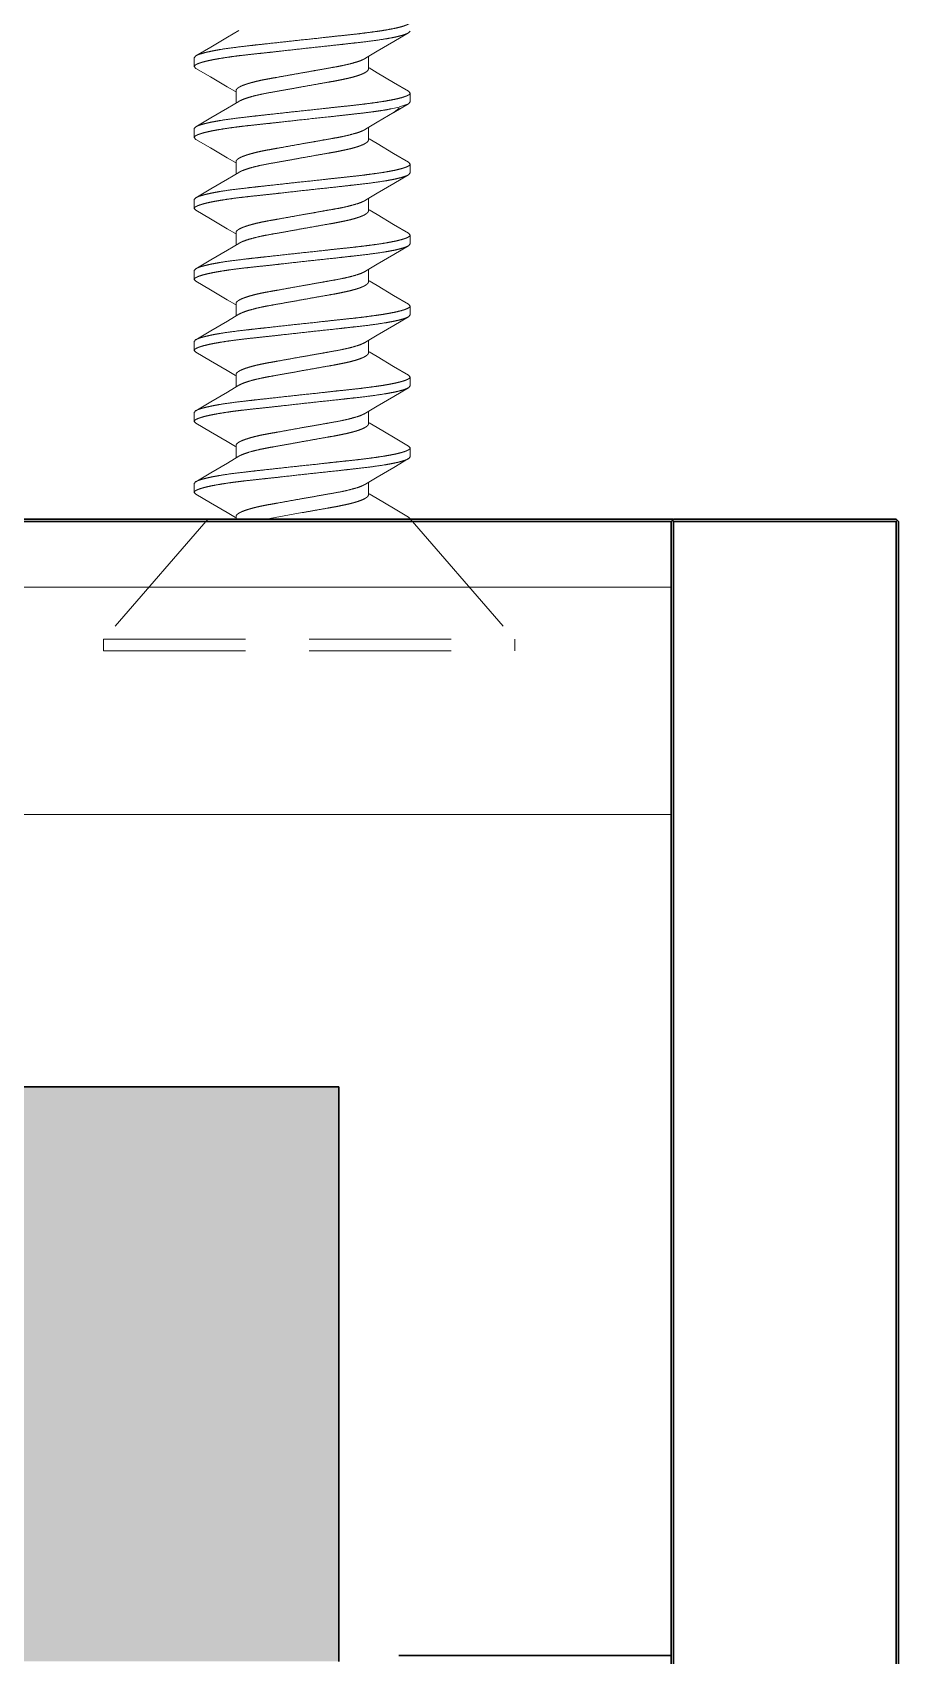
# Model space of a CAD drawing. Header units: inches. Extents: x 8 to 28, y 6.3 to 13.5.
# Drawn here: x 27.265 to 28.027, y 10.616 to 12.045 of the extents above; entities that cross this region are included whole.
import ezdxf

# ---------------------------------------------------------------- set-up
doc = ezdxf.new("R2010")
doc.units = ezdxf.units.IN
doc.header["$MEASUREMENT"] = 0
doc.linetypes.add('HIDDEN2', pattern=[0.1875, 0.125, -0.0625])
for name, color, linetype, lineweight in [('FABRIC-ROLL', 7, 'Continuous', 30), ('SHADE-BRACKET', 7, 'Continuous', 30), ('SUB-BRACKET', 7, 'Continuous', 18), ('SUB-BRACKET_HARDWARE', 7, 'HIDDEN2', 5)]:
    doc.layers.add(name, color=color, linetype=linetype, lineweight=lineweight)

# ---------------------------------------------------------------- blocks, each defined once
blk = doc.blocks.new('FABRIC-ROLL-085585')
at = {"layer": 'FABRIC-ROLL', "transparency": 33554559, "extrusion": (0, 0, -1)}
h = blk.add_hatch(color=254, dxfattribs=at)
h.paths.add_polyline_path([(-21.4996, -1.128), (-21.4996, -1.6339), (-2.4996, -1.6339), (-2.4996, -1.128)])
h.paths.add_polyline_path([(-21.4996, 1.3425), (-21.4996, 0.8366), (-2.4996, 0.8366), (-2.4996, 1.3425)])
at = {"layer": 'FABRIC-ROLL'}
for p, q in [((21.4996, 1.3425), (2.4996, 1.3425)), ((21.4996, 0.8366), (21.4996, 1.3425))]:
    blk.add_line(p, q, dxfattribs=at)
at = {"layer": 'FABRIC-ROLL', "extrusion": (0, 0, -1)}
for p, q in [((21.4996, 1.3425), (2.4996, 1.3425)), ((21.4996, 0.8366), (21.4996, 1.3425))]:
    blk.add_line(p, q, dxfattribs=at)
blk = doc.blocks.new('SHADE-BRACKET-085585')
at = {"layer": 'SHADE-BRACKET', "linetype": 'Continuous'}
for p, q in [((27.8268, 11.6142), (26.5774, 11.6142)), ((27.8287, 11.6162), (26.5794, 11.6162)), ((27.8274, 11.6142), (27.8294, 11.6162)), ((27.8274, 8.6162), (27.8274, 11.6142)), ((27.8294, 11.6142), (27.8284, 11.6152)), ((28.0254, 11.6162), (27.8294, 11.6162)), ((27.8294, 11.6142), (27.8294, 8.6162)), ((28.0254, 11.6142), (27.8294, 11.6142)), ((28.0274, 11.6142), (28.0254, 11.6162)), ((28.0264, 11.6152), (28.0254, 11.6142)), ((28.0254, 8.6162), (28.0254, 11.6142)), ((28.0274, 8.6182), (28.0274, 11.6142)), ((27.5874, 10.6155), (27.8274, 10.6155))]:
    blk.add_line(p, q, dxfattribs=at)
blk = doc.blocks.new('SUB-BRACKET-085585')
at = {"layer": 'SUB-BRACKET', "linetype": 'Continuous'}
for p, q in [((27.8274, 11.5562), (26.5274, 11.5562)), ((26.5274, 11.3562), (27.8274, 11.3562))]:
    blk.add_line(p, q, dxfattribs=at)
blk = doc.blocks.new('ROLL-085585')
at = {"layer": 'FABRIC-ROLL'}
blk.add_blockref('FABRIC-ROLL-085585', (0, 0), dxfattribs=at)
at = {"layer": 'SUB-BRACKET_HARDWARE'}
for name in ['SHADE-BRACKET-085585', 'SUB-BRACKET-085585']:
    blk.add_blockref(name, (-6.0352, -9.7737), dxfattribs=at)
blk = doc.blocks.new('SCREW4-085585')
at = {"layer": 'SUB-BRACKET_HARDWARE'}
for p, q in [((27.4366, 12.0406), (27.4221, 12.032)), ((27.4466, 12.0466), (27.4366, 12.0406)), ((27.5685, 12.0282), (27.583, 12.0368)), ((27.583, 12.0368), (27.596, 12.0445)), ((27.5974, 12.0461), (27.596, 12.0444)), ((27.4074, 12.0226), (27.4089, 12.0243)), ((27.4074, 12.0148), (27.4074, 12.0226)), ((27.4221, 12.032), (27.4089, 12.0242)), ((27.5582, 12.0221), (27.5685, 12.0282)), ((27.5607, 12.0236), (27.5607, 12.0126)), ((27.4074, 12.0148), (27.4089, 12.0132)), ((27.4089, 12.0132), (27.4218, 12.0056)), ((27.5683, 12.0094), (27.5613, 12.0136)), ((27.5828, 12.0008), (27.5683, 12.0094)), ((27.4218, 12.0056), (27.4363, 11.997)), ((27.4363, 11.997), (27.4436, 11.9927)), ((27.4442, 11.9936), (27.4442, 11.9827)), ((27.596, 11.993), (27.5828, 12.0008)), ((27.5974, 11.9914), (27.596, 11.993)), ((27.4366, 11.9781), (27.4221, 11.9695)), ((27.4466, 11.9841), (27.4366, 11.9781)), ((27.5878, 11.9791), (27.5808, 11.9776)), ((27.583, 11.9743), (27.596, 11.982)), ((27.5835, 11.9746), (27.5879, 11.9781)), ((27.596, 11.982), (27.5881, 11.9792)), ((27.5974, 11.9836), (27.596, 11.9819)), ((27.5974, 11.9914), (27.5974, 11.9836)), ((27.4221, 11.9695), (27.4089, 11.9617)), ((27.5582, 11.9596), (27.5685, 11.9657)), ((27.5685, 11.9657), (27.5835, 11.9746)), ((27.4074, 11.9601), (27.4089, 11.9618)), ((27.4074, 11.9523), (27.4074, 11.9601)), ((27.4074, 11.9523), (27.4089, 11.9507)), ((27.4089, 11.9507), (27.4218, 11.9431)), ((27.5607, 11.9611), (27.5607, 11.9501)), ((27.5683, 11.9469), (27.5613, 11.9511)), ((27.4218, 11.9431), (27.4363, 11.9345)), ((27.5828, 11.9383), (27.5683, 11.9469)), ((27.596, 11.9305), (27.5828, 11.9383)), ((27.4363, 11.9345), (27.4436, 11.9302)), ((27.4466, 11.9216), (27.4366, 11.9156)), ((27.4442, 11.9311), (27.4442, 11.9202)), ((27.5974, 11.9289), (27.596, 11.9305)), ((27.5974, 11.9211), (27.596, 11.9194)), ((27.5974, 11.9289), (27.5974, 11.9211)), ((27.4221, 11.907), (27.4089, 11.8992)), ((27.4366, 11.9156), (27.4221, 11.907)), ((27.5685, 11.9032), (27.583, 11.9118)), ((27.583, 11.9118), (27.596, 11.9195)), ((27.4074, 11.8976), (27.4089, 11.8993)), ((27.4074, 11.8898), (27.4074, 11.8976)), ((27.5582, 11.8971), (27.5685, 11.9032)), ((27.5607, 11.8986), (27.5607, 11.8876)), ((27.4074, 11.8898), (27.4089, 11.8882)), ((27.4089, 11.8882), (27.4218, 11.8806)), ((27.4218, 11.8806), (27.4363, 11.872)), ((27.5683, 11.8844), (27.5613, 11.8886)), ((27.5828, 11.8758), (27.5683, 11.8844)), ((27.4363, 11.872), (27.4436, 11.8677)), ((27.4442, 11.8686), (27.4442, 11.8577)), ((27.596, 11.868), (27.5828, 11.8758)), ((27.5974, 11.8664), (27.596, 11.868)), ((27.5974, 11.8664), (27.5974, 11.8586)), ((27.4366, 11.8531), (27.4221, 11.8445)), ((27.4466, 11.8591), (27.4366, 11.8531)), ((27.5685, 11.8407), (27.583, 11.8493)), ((27.583, 11.8493), (27.596, 11.857)), ((27.5974, 11.8586), (27.596, 11.8569)), ((27.4074, 11.8351), (27.4089, 11.8368)), ((27.4074, 11.8273), (27.4074, 11.8351)), ((27.4221, 11.8445), (27.4089, 11.8367)), ((27.5582, 11.8346), (27.5685, 11.8407)), ((27.5607, 11.8361), (27.5607, 11.8251)), ((27.4074, 11.8273), (27.4089, 11.8257)), ((27.4089, 11.8257), (27.4218, 11.8181)), ((27.5683, 11.8219), (27.5613, 11.8261)), ((27.5828, 11.8133), (27.5683, 11.8219)), ((27.4218, 11.8181), (27.4363, 11.8095)), ((27.4363, 11.8095), (27.4436, 11.8052)), ((27.4442, 11.8061), (27.4442, 11.7952)), ((27.596, 11.8055), (27.5828, 11.8133)), ((27.4466, 11.7966), (27.4366, 11.7906)), ((27.583, 11.7868), (27.596, 11.7945)), ((27.5974, 11.8039), (27.596, 11.8055)), ((27.5974, 11.7961), (27.596, 11.7944)), ((27.5974, 11.8039), (27.5974, 11.7961)), ((27.4221, 11.782), (27.4089, 11.7742)), ((27.4366, 11.7906), (27.4221, 11.782)), ((27.5582, 11.7721), (27.5685, 11.7782)), ((27.5685, 11.7782), (27.583, 11.7868)), ((27.4074, 11.7726), (27.4089, 11.7743)), ((27.4074, 11.7648), (27.4074, 11.7726)), ((27.4074, 11.7648), (27.4089, 11.7632)), ((27.4089, 11.7632), (27.4218, 11.7556)), ((27.5607, 11.7736), (27.5607, 11.7626)), ((27.5683, 11.7594), (27.5613, 11.7636)), ((27.4218, 11.7556), (27.4363, 11.747)), ((27.5828, 11.7508), (27.5683, 11.7594)), ((27.596, 11.743), (27.5828, 11.7508)), ((27.4363, 11.747), (27.4436, 11.7427)), ((27.4442, 11.7436), (27.4442, 11.7327)), ((27.5974, 11.7414), (27.596, 11.743)), ((27.5974, 11.7414), (27.5974, 11.7336)), ((27.4366, 11.7281), (27.4221, 11.7195)), ((27.4466, 11.7341), (27.4366, 11.7281)), ((27.5685, 11.7157), (27.583, 11.7243)), ((27.583, 11.7243), (27.596, 11.732)), ((27.5974, 11.7336), (27.596, 11.7319)), ((27.4074, 11.7101), (27.4089, 11.7118)), ((27.4074, 11.7023), (27.4074, 11.7101)), ((27.4221, 11.7195), (27.4089, 11.7117)), ((27.5582, 11.7096), (27.5685, 11.7157)), ((27.5607, 11.7111), (27.5607, 11.7001)), ((27.4074, 11.7023), (27.4089, 11.7007)), ((27.4089, 11.7007), (27.4218, 11.6931)), ((27.4218, 11.6931), (27.4363, 11.6845)), ((27.5683, 11.6969), (27.5613, 11.7011)), ((27.5828, 11.6883), (27.5683, 11.6969)), ((27.4363, 11.6845), (27.4436, 11.6802)), ((27.4442, 11.6811), (27.4442, 11.6702)), ((27.596, 11.6805), (27.5828, 11.6883)), ((27.5974, 11.6789), (27.596, 11.6805)), ((27.5974, 11.6789), (27.5974, 11.6711)), ((27.4366, 11.6656), (27.4221, 11.657)), ((27.4466, 11.6716), (27.4366, 11.6656)), ((27.583, 11.6618), (27.596, 11.6695)), ((27.5974, 11.6711), (27.596, 11.6694)), ((27.4074, 11.6476), (27.4089, 11.6493)), ((27.4221, 11.657), (27.4089, 11.6492)), ((27.5582, 11.6471), (27.5685, 11.6532)), ((27.5685, 11.6532), (27.583, 11.6618)), ((27.4074, 11.6398), (27.4074, 11.6476)), ((27.4074, 11.6398), (27.4089, 11.6382)), ((27.4089, 11.6382), (27.4218, 11.6306)), ((27.5607, 11.6486), (27.5607, 11.6376)), ((27.5683, 11.6344), (27.5613, 11.6386)), ((27.4218, 11.6306), (27.4363, 11.622)), ((27.4363, 11.622), (27.4436, 11.6177)), ((27.4706, 11.6162), (27.5024, 11.622)), ((27.5828, 11.6258), (27.5683, 11.6344)), ((27.596, 11.618), (27.5828, 11.6258)), ((27.4197, 11.6164), (27.3276, 11.5104)), ((27.4442, 11.6186), (27.4442, 11.6162)), ((27.5974, 11.6164), (27.596, 11.618)), ((27.5974, 11.6164), (27.6896, 11.5104)), ((27.3276, 11.5104), (27.5086, 11.5104)), ((27.3276, 11.5104), (27.3276, 11.5004)), ((27.5086, 11.5104), (27.6896, 11.5104)), ((27.6896, 11.5104), (27.6896, 11.5004)), ((27.3276, 11.5004), (27.5086, 11.5004)), ((27.5086, 11.5004), (27.6896, 11.5004))]:
    blk.add_line(p, q, dxfattribs=at)
blk.add_arc((27.5659, 12.0669), 0.0905, 283.9611, 284.1521, dxfattribs=at)
for points, knots in [([(27.5024, 12.0383), (27.5086, 12.0389), (27.5178, 12.0399), (27.5299, 12.0413), (27.5387, 12.0422), (27.5471, 12.0431), (27.5551, 12.044), (27.5625, 12.045), (27.5694, 12.0459), (27.5757, 12.0469), (27.5812, 12.0479), (27.586, 12.0489), (27.5895, 12.0498), (27.5918, 12.0505), (27.5933, 12.051), (27.5945, 12.0515), (27.5956, 12.052), (27.5964, 12.0525), (27.597, 12.0529), (27.5973, 12.0534), (27.5974, 12.0537), (27.5974, 12.0539)], [0, 0, 0, 0, 0.191926, 0.285647, 0.376594, 0.463938, 0.546872, 0.624622, 0.69646, 0.761742, 0.819858, 0.870312, 0.912669, 0.930712, 0.946635, 0.960426, 0.972091, 0.981675, 0.989299, 0.995219, 1, 1, 1, 1]), ([(27.4089, 12.0243), (27.4094, 12.0246), (27.4108, 12.0253), (27.4133, 12.0261), (27.4165, 12.027), (27.4203, 12.0279), (27.4248, 12.0288), (27.4318, 12.0301), (27.4419, 12.0315), (27.4528, 12.0328), (27.4624, 12.0339), (27.4727, 12.035), (27.4861, 12.0365), (27.4969, 12.0377), (27.5024, 12.0383)], [0, 0, 0, 0, 0.020948, 0.048787, 0.083489, 0.124912, 0.172787, 0.226792, 0.351633, 0.495836, 0.573896, 0.655173, 0.824996, 1, 1, 1, 1]), ([(27.596, 12.0445), (27.5954, 12.0441), (27.594, 12.0435), (27.5915, 12.0426), (27.5884, 12.0417), (27.5846, 12.0408), (27.5801, 12.0399), (27.5731, 12.0387), (27.5629, 12.0372), (27.552, 12.0359), (27.5425, 12.0349), (27.5322, 12.0337), (27.5188, 12.0323), (27.5079, 12.0311), (27.5024, 12.0305)], [0, 0, 0, 0, 0.020948, 0.048787, 0.083488, 0.124911, 0.172786, 0.226791, 0.351632, 0.495834, 0.573894, 0.655173, 0.824996, 1, 1, 1, 1]), ([(27.5024, 12.0305), (27.4963, 12.0298), (27.4871, 12.0288), (27.475, 12.0274), (27.4662, 12.0265), (27.4578, 12.0256), (27.4498, 12.0247), (27.4424, 12.0238), (27.4355, 12.0228), (27.4292, 12.0218), (27.4237, 12.0208), (27.4189, 12.0198), (27.4154, 12.0189), (27.4131, 12.0182), (27.4116, 12.0177), (27.4103, 12.0172), (27.4093, 12.0167), (27.4085, 12.0163), (27.4079, 12.0158), (27.4075, 12.0153), (27.4074, 12.015), (27.4074, 12.0148)], [0, 0, 0, 0, 0.191926, 0.285649, 0.376598, 0.463942, 0.546875, 0.624623, 0.696462, 0.761746, 0.819863, 0.870316, 0.912672, 0.930715, 0.946638, 0.960429, 0.972093, 0.981677, 0.9893, 0.99522, 1, 1, 1, 1]), ([(27.5024, 12.0093), (27.5055, 12.0098), (27.5116, 12.0109), (27.5206, 12.0125), (27.5291, 12.014), (27.5369, 12.0154), (27.5439, 12.017), (27.5498, 12.0186), (27.5539, 12.02), (27.5566, 12.0212), (27.5577, 12.0218), (27.5582, 12.0221)], [0, 0, 0, 0, 0.163751, 0.323578, 0.475301, 0.615268, 0.740207, 0.847348, 0.934421, 0.969943, 1, 1, 1, 1]), ([(27.4442, 11.9936), (27.4442, 11.9944), (27.4449, 11.9952), (27.4459, 11.996), (27.447, 11.9967), (27.4487, 11.9976), (27.4512, 11.9986), (27.4541, 11.9996), (27.4575, 12.0006), (27.4613, 12.0016), (27.4656, 12.0026), (27.4702, 12.0035), (27.4751, 12.0044), (27.4821, 12.0056), (27.4912, 12.0073), (27.4987, 12.0086), (27.5024, 12.0093)], [0, 0, 0, 0, 0.0355, 0.048476, 0.063327, 0.09879, 0.141984, 0.19273, 0.250683, 0.315414, 0.386374, 0.462977, 0.544561, 0.6304, 0.811708, 1, 1, 1, 1]), ([(27.5607, 12.0126), (27.5607, 12.0119), (27.56, 12.011), (27.5589, 12.0102), (27.5579, 12.0095), (27.5561, 12.0086), (27.5537, 12.0076), (27.5508, 12.0066), (27.5474, 12.0056), (27.5435, 12.0046), (27.5393, 12.0037), (27.5347, 12.0027), (27.5298, 12.0018), (27.5228, 12.0006), (27.5137, 11.999), (27.5062, 11.9976), (27.5024, 11.997)], [0, 0, 0, 0, 0.035498, 0.048473, 0.063325, 0.098788, 0.141982, 0.192728, 0.250682, 0.315413, 0.386372, 0.462975, 0.54456, 0.630399, 0.811708, 1, 1, 1, 1]), ([(27.4466, 11.9842), (27.4471, 11.9844), (27.4483, 11.985), (27.4509, 11.9862), (27.4551, 11.9876), (27.461, 11.9892), (27.468, 11.9908), (27.4758, 11.9922), (27.4843, 11.9937), (27.4933, 11.9953), (27.4994, 11.9964), (27.5024, 11.997)], [0, 0, 0, 0, 0.030085, 0.065638, 0.152728, 0.259843, 0.384768, 0.524736, 0.676447, 0.836264, 1, 1, 1, 1]), ([(27.5024, 11.9758), (27.5086, 11.9764), (27.5178, 11.9774), (27.5299, 11.9788), (27.5387, 11.9797), (27.5471, 11.9806), (27.5551, 11.9815), (27.5625, 11.9825), (27.5694, 11.9834), (27.5757, 11.9844), (27.5812, 11.9854), (27.586, 11.9864), (27.5895, 11.9873), (27.5918, 11.988), (27.5933, 11.9885), (27.5945, 11.989), (27.5956, 11.9895), (27.5964, 11.99), (27.597, 11.9904), (27.5973, 11.9909), (27.5974, 11.9912), (27.5974, 11.9914)], [0, 0, 0, 0, 0.191926, 0.285647, 0.376594, 0.463938, 0.546872, 0.624622, 0.69646, 0.761742, 0.819858, 0.870312, 0.912669, 0.930712, 0.946635, 0.960426, 0.972091, 0.981675, 0.989299, 0.995219, 1, 1, 1, 1]), ([(27.5024, 11.968), (27.4963, 11.9673), (27.4871, 11.9663), (27.475, 11.9649), (27.4662, 11.964), (27.4578, 11.9631), (27.4498, 11.9622), (27.4424, 11.9613), (27.4355, 11.9603), (27.4292, 11.9593), (27.4237, 11.9583), (27.4189, 11.9573), (27.4154, 11.9564), (27.4131, 11.9557), (27.4116, 11.9552), (27.4103, 11.9547), (27.4093, 11.9542), (27.4085, 11.9538), (27.4079, 11.9533), (27.4075, 11.9528), (27.4074, 11.9525), (27.4074, 11.9523)], [0, 0, 0, 0, 0.191926, 0.285649, 0.376598, 0.463942, 0.546875, 0.624623, 0.696462, 0.761746, 0.819863, 0.870316, 0.912672, 0.930715, 0.946638, 0.960429, 0.972093, 0.981677, 0.9893, 0.99522, 1, 1, 1, 1]), ([(27.4089, 11.9618), (27.4094, 11.9621), (27.4108, 11.9628), (27.4133, 11.9636), (27.4165, 11.9645), (27.4203, 11.9654), (27.4248, 11.9663), (27.4318, 11.9676), (27.4419, 11.969), (27.4528, 11.9703), (27.4624, 11.9714), (27.4727, 11.9725), (27.4861, 11.974), (27.4969, 11.9752), (27.5024, 11.9758)], [0, 0, 0, 0, 0.020948, 0.048787, 0.083489, 0.124912, 0.172787, 0.226792, 0.351633, 0.495836, 0.573896, 0.655173, 0.824996, 1, 1, 1, 1]), ([(27.5808, 11.9776), (27.5785, 11.9771), (27.5734, 11.9762), (27.5653, 11.975), (27.5563, 11.9739), (27.5465, 11.9728), (27.5361, 11.9716), (27.5213, 11.97), (27.51, 11.9688), (27.5024, 11.968)], [0, 0, 0, 0, 0.090863, 0.194781, 0.310293, 0.435784, 0.569463, 0.70945, 1, 1, 1, 1]), ([(27.5024, 11.9468), (27.5055, 11.9473), (27.5116, 11.9484), (27.5206, 11.95), (27.5291, 11.9515), (27.5369, 11.9529), (27.5439, 11.9545), (27.5498, 11.9561), (27.5539, 11.9575), (27.5566, 11.9587), (27.5577, 11.9593), (27.5582, 11.9596)], [0, 0, 0, 0, 0.163751, 0.323578, 0.475301, 0.615268, 0.740207, 0.847348, 0.934421, 0.969943, 1, 1, 1, 1]), ([(27.5607, 11.9501), (27.5607, 11.9494), (27.56, 11.9485), (27.5589, 11.9477), (27.5579, 11.947), (27.5561, 11.9461), (27.5537, 11.9451), (27.5508, 11.9441), (27.5474, 11.9431), (27.5435, 11.9421), (27.5393, 11.9412), (27.5347, 11.9402), (27.5298, 11.9393), (27.5228, 11.9381), (27.5137, 11.9365), (27.5062, 11.9351), (27.5024, 11.9345)], [0, 0, 0, 0, 0.035498, 0.048473, 0.063325, 0.098788, 0.141982, 0.192728, 0.250682, 0.315413, 0.386372, 0.462975, 0.54456, 0.630399, 0.811708, 1, 1, 1, 1]), ([(27.4442, 11.9311), (27.4442, 11.9319), (27.4449, 11.9327), (27.4459, 11.9335), (27.447, 11.9342), (27.4487, 11.9351), (27.4512, 11.9361), (27.4541, 11.9371), (27.4575, 11.9381), (27.4613, 11.9391), (27.4656, 11.9401), (27.4702, 11.941), (27.4751, 11.9419), (27.4821, 11.9431), (27.4912, 11.9448), (27.4987, 11.9461), (27.5024, 11.9468)], [0, 0, 0, 0, 0.0355, 0.048476, 0.063327, 0.09879, 0.141984, 0.19273, 0.250683, 0.315414, 0.386374, 0.462977, 0.544561, 0.6304, 0.811708, 1, 1, 1, 1]), ([(27.4466, 11.9217), (27.4471, 11.9219), (27.4483, 11.9225), (27.4509, 11.9237), (27.4551, 11.9251), (27.461, 11.9267), (27.468, 11.9283), (27.4758, 11.9297), (27.4843, 11.9312), (27.4933, 11.9328), (27.4994, 11.9339), (27.5024, 11.9345)], [0, 0, 0, 0, 0.030085, 0.065638, 0.152728, 0.259843, 0.384768, 0.524736, 0.676447, 0.836264, 1, 1, 1, 1]), ([(27.5024, 11.9133), (27.5086, 11.9139), (27.5178, 11.9149), (27.5299, 11.9163), (27.5387, 11.9172), (27.5471, 11.9181), (27.5551, 11.919), (27.5625, 11.92), (27.5694, 11.9209), (27.5757, 11.9219), (27.5812, 11.9229), (27.586, 11.9239), (27.5895, 11.9248), (27.5918, 11.9255), (27.5933, 11.926), (27.5945, 11.9265), (27.5956, 11.927), (27.5964, 11.9275), (27.597, 11.9279), (27.5973, 11.9284), (27.5974, 11.9287), (27.5974, 11.9289)], [0, 0, 0, 0, 0.191926, 0.285647, 0.376594, 0.463938, 0.546872, 0.624622, 0.69646, 0.761742, 0.819858, 0.870312, 0.912669, 0.930712, 0.946635, 0.960426, 0.972091, 0.981675, 0.989299, 0.995219, 1, 1, 1, 1]), ([(27.4089, 11.8993), (27.4094, 11.8996), (27.4108, 11.9003), (27.4133, 11.9011), (27.4165, 11.902), (27.4203, 11.9029), (27.4248, 11.9038), (27.4318, 11.9051), (27.4419, 11.9065), (27.4528, 11.9078), (27.4624, 11.9089), (27.4727, 11.91), (27.4861, 11.9115), (27.4969, 11.9127), (27.5024, 11.9133)], [0, 0, 0, 0, 0.020948, 0.048787, 0.083489, 0.124912, 0.172787, 0.226792, 0.351633, 0.495836, 0.573896, 0.655173, 0.824996, 1, 1, 1, 1]), ([(27.596, 11.9195), (27.5954, 11.9191), (27.594, 11.9185), (27.5915, 11.9176), (27.5884, 11.9167), (27.5846, 11.9158), (27.5801, 11.9149), (27.5731, 11.9137), (27.5629, 11.9122), (27.552, 11.9109), (27.5425, 11.9099), (27.5322, 11.9087), (27.5188, 11.9073), (27.5079, 11.9061), (27.5024, 11.9055)], [0, 0, 0, 0, 0.020948, 0.048787, 0.083488, 0.124911, 0.172786, 0.226791, 0.351632, 0.495834, 0.573894, 0.655173, 0.824996, 1, 1, 1, 1]), ([(27.5024, 11.9055), (27.4963, 11.9048), (27.4871, 11.9038), (27.475, 11.9024), (27.4662, 11.9015), (27.4578, 11.9006), (27.4498, 11.8997), (27.4424, 11.8988), (27.4355, 11.8978), (27.4292, 11.8968), (27.4237, 11.8958), (27.4189, 11.8948), (27.4154, 11.8939), (27.4131, 11.8932), (27.4116, 11.8927), (27.4103, 11.8922), (27.4093, 11.8917), (27.4085, 11.8913), (27.4079, 11.8908), (27.4075, 11.8903), (27.4074, 11.89), (27.4074, 11.8898)], [0, 0, 0, 0, 0.191926, 0.285649, 0.376598, 0.463942, 0.546875, 0.624623, 0.696462, 0.761746, 0.819863, 0.870316, 0.912672, 0.930715, 0.946638, 0.960429, 0.972093, 0.981677, 0.9893, 0.99522, 1, 1, 1, 1]), ([(27.5024, 11.8843), (27.5055, 11.8848), (27.5116, 11.8859), (27.5206, 11.8875), (27.5291, 11.889), (27.5369, 11.8904), (27.5439, 11.892), (27.5498, 11.8936), (27.5539, 11.895), (27.5566, 11.8962), (27.5577, 11.8968), (27.5582, 11.8971)], [0, 0, 0, 0, 0.163751, 0.323578, 0.475301, 0.615268, 0.740207, 0.847348, 0.934421, 0.969943, 1, 1, 1, 1]), ([(27.4442, 11.8686), (27.4442, 11.8694), (27.4449, 11.8702), (27.4459, 11.871), (27.447, 11.8717), (27.4487, 11.8726), (27.4512, 11.8736), (27.4541, 11.8746), (27.4575, 11.8756), (27.4613, 11.8766), (27.4656, 11.8776), (27.4702, 11.8785), (27.4751, 11.8794), (27.4821, 11.8806), (27.4912, 11.8823), (27.4987, 11.8836), (27.5024, 11.8843)], [0, 0, 0, 0, 0.0355, 0.048476, 0.063327, 0.09879, 0.141984, 0.19273, 0.250683, 0.315414, 0.386374, 0.462977, 0.544561, 0.6304, 0.811708, 1, 1, 1, 1]), ([(27.5607, 11.8876), (27.5607, 11.8869), (27.56, 11.886), (27.5589, 11.8852), (27.5579, 11.8845), (27.5561, 11.8836), (27.5537, 11.8826), (27.5508, 11.8816), (27.5474, 11.8806), (27.5435, 11.8796), (27.5393, 11.8787), (27.5347, 11.8777), (27.5298, 11.8768), (27.5228, 11.8756), (27.5137, 11.874), (27.5062, 11.8726), (27.5024, 11.872)], [0, 0, 0, 0, 0.035498, 0.048473, 0.063325, 0.098788, 0.141982, 0.192728, 0.250682, 0.315413, 0.386372, 0.462975, 0.54456, 0.630399, 0.811708, 1, 1, 1, 1]), ([(27.4466, 11.8592), (27.4471, 11.8594), (27.4483, 11.86), (27.4509, 11.8612), (27.4551, 11.8626), (27.461, 11.8642), (27.468, 11.8658), (27.4758, 11.8672), (27.4843, 11.8687), (27.4933, 11.8703), (27.4994, 11.8714), (27.5024, 11.872)], [0, 0, 0, 0, 0.030085, 0.065638, 0.152728, 0.259843, 0.384768, 0.524736, 0.676447, 0.836264, 1, 1, 1, 1]), ([(27.5024, 11.8508), (27.5086, 11.8514), (27.5178, 11.8524), (27.5299, 11.8538), (27.5387, 11.8547), (27.5471, 11.8556), (27.5551, 11.8565), (27.5625, 11.8575), (27.5694, 11.8584), (27.5757, 11.8594), (27.5812, 11.8604), (27.586, 11.8614), (27.5895, 11.8623), (27.5918, 11.863), (27.5933, 11.8635), (27.5945, 11.864), (27.5956, 11.8645), (27.5964, 11.865), (27.597, 11.8654), (27.5973, 11.8659), (27.5974, 11.8662), (27.5974, 11.8664)], [0, 0, 0, 0, 0.191926, 0.285647, 0.376594, 0.463938, 0.546872, 0.624622, 0.69646, 0.761742, 0.819858, 0.870312, 0.912669, 0.930712, 0.946635, 0.960426, 0.972091, 0.981675, 0.989299, 0.995219, 1, 1, 1, 1]), ([(27.4089, 11.8368), (27.4094, 11.8371), (27.4108, 11.8378), (27.4133, 11.8386), (27.4165, 11.8395), (27.4203, 11.8404), (27.4248, 11.8413), (27.4318, 11.8426), (27.4419, 11.844), (27.4528, 11.8453), (27.4624, 11.8464), (27.4727, 11.8475), (27.4861, 11.849), (27.4969, 11.8502), (27.5024, 11.8508)], [0, 0, 0, 0, 0.020948, 0.048787, 0.083489, 0.124912, 0.172787, 0.226792, 0.351633, 0.495836, 0.573896, 0.655173, 0.824996, 1, 1, 1, 1]), ([(27.596, 11.857), (27.5954, 11.8566), (27.594, 11.856), (27.5915, 11.8551), (27.5884, 11.8542), (27.5846, 11.8533), (27.5801, 11.8524), (27.5731, 11.8512), (27.5629, 11.8497), (27.552, 11.8484), (27.5425, 11.8474), (27.5322, 11.8462), (27.5188, 11.8448), (27.5079, 11.8436), (27.5024, 11.843)], [0, 0, 0, 0, 0.020948, 0.048787, 0.083488, 0.124911, 0.172786, 0.226791, 0.351632, 0.495834, 0.573894, 0.655173, 0.824996, 1, 1, 1, 1]), ([(27.5024, 11.843), (27.4963, 11.8423), (27.4871, 11.8413), (27.475, 11.8399), (27.4662, 11.839), (27.4578, 11.8381), (27.4498, 11.8372), (27.4424, 11.8363), (27.4355, 11.8353), (27.4292, 11.8343), (27.4237, 11.8333), (27.4189, 11.8323), (27.4154, 11.8314), (27.4131, 11.8307), (27.4116, 11.8302), (27.4103, 11.8297), (27.4093, 11.8292), (27.4085, 11.8288), (27.4079, 11.8283), (27.4075, 11.8278), (27.4074, 11.8275), (27.4074, 11.8273)], [0, 0, 0, 0, 0.191926, 0.285649, 0.376598, 0.463942, 0.546875, 0.624623, 0.696462, 0.761746, 0.819863, 0.870316, 0.912672, 0.930715, 0.946638, 0.960429, 0.972093, 0.981677, 0.9893, 0.99522, 1, 1, 1, 1]), ([(27.4442, 11.8061), (27.4442, 11.8069), (27.4449, 11.8077), (27.4459, 11.8085), (27.447, 11.8092), (27.4487, 11.8101), (27.4512, 11.8111), (27.4541, 11.8121), (27.4575, 11.8131), (27.4613, 11.8141), (27.4656, 11.8151), (27.4702, 11.816), (27.4751, 11.8169), (27.4821, 11.8181), (27.4912, 11.8198), (27.4987, 11.8211), (27.5024, 11.8218)], [0, 0, 0, 0, 0.0355, 0.048476, 0.063327, 0.09879, 0.141984, 0.19273, 0.250683, 0.315414, 0.386374, 0.462977, 0.544561, 0.6304, 0.811708, 1, 1, 1, 1]), ([(27.5024, 11.8218), (27.5055, 11.8223), (27.5116, 11.8234), (27.5206, 11.825), (27.5291, 11.8265), (27.5369, 11.8279), (27.5439, 11.8295), (27.5498, 11.8311), (27.5539, 11.8325), (27.5566, 11.8337), (27.5577, 11.8343), (27.5582, 11.8346)], [0, 0, 0, 0, 0.163751, 0.323578, 0.475301, 0.615268, 0.740207, 0.847348, 0.934421, 0.969943, 1, 1, 1, 1]), ([(27.5607, 11.8251), (27.5607, 11.8244), (27.56, 11.8235), (27.5589, 11.8227), (27.5579, 11.822), (27.5561, 11.8211), (27.5537, 11.8201), (27.5508, 11.8191), (27.5474, 11.8181), (27.5435, 11.8171), (27.5393, 11.8162), (27.5347, 11.8152), (27.5298, 11.8143), (27.5228, 11.8131), (27.5137, 11.8115), (27.5062, 11.8101), (27.5024, 11.8095)], [0, 0, 0, 0, 0.035498, 0.048473, 0.063325, 0.098788, 0.141982, 0.192728, 0.250682, 0.315413, 0.386372, 0.462975, 0.54456, 0.630399, 0.811708, 1, 1, 1, 1]), ([(27.4466, 11.7967), (27.4471, 11.7969), (27.4483, 11.7975), (27.4509, 11.7987), (27.4551, 11.8001), (27.461, 11.8017), (27.468, 11.8033), (27.4758, 11.8047), (27.4843, 11.8062), (27.4933, 11.8078), (27.4994, 11.8089), (27.5024, 11.8095)], [0, 0, 0, 0, 0.030085, 0.065638, 0.152728, 0.259843, 0.384768, 0.524736, 0.676447, 0.836264, 1, 1, 1, 1]), ([(27.5024, 11.7883), (27.5086, 11.7889), (27.5178, 11.7899), (27.5299, 11.7913), (27.5387, 11.7922), (27.5471, 11.7931), (27.5551, 11.794), (27.5625, 11.795), (27.5694, 11.7959), (27.5757, 11.7969), (27.5812, 11.7979), (27.586, 11.7989), (27.5895, 11.7998), (27.5918, 11.8005), (27.5933, 11.801), (27.5945, 11.8015), (27.5956, 11.802), (27.5964, 11.8025), (27.597, 11.8029), (27.5973, 11.8034), (27.5974, 11.8037), (27.5974, 11.8039)], [0, 0, 0, 0, 0.191926, 0.285647, 0.376594, 0.463938, 0.546872, 0.624622, 0.69646, 0.761742, 0.819858, 0.870312, 0.912669, 0.930712, 0.946635, 0.960426, 0.972091, 0.981675, 0.989299, 0.995219, 1, 1, 1, 1]), ([(27.596, 11.7945), (27.5954, 11.7941), (27.594, 11.7935), (27.5915, 11.7926), (27.5884, 11.7917), (27.5846, 11.7908), (27.5801, 11.7899), (27.5731, 11.7887), (27.5629, 11.7872), (27.552, 11.7859), (27.5425, 11.7849), (27.5322, 11.7837), (27.5188, 11.7823), (27.5079, 11.7811), (27.5024, 11.7805)], [0, 0, 0, 0, 0.020948, 0.048787, 0.083488, 0.124911, 0.172786, 0.226791, 0.351632, 0.495834, 0.573894, 0.655173, 0.824996, 1, 1, 1, 1]), ([(27.5024, 11.7805), (27.4963, 11.7798), (27.4871, 11.7788), (27.475, 11.7774), (27.4662, 11.7765), (27.4578, 11.7756), (27.4498, 11.7747), (27.4424, 11.7738), (27.4355, 11.7728), (27.4292, 11.7718), (27.4237, 11.7708), (27.4189, 11.7698), (27.4154, 11.7689), (27.4131, 11.7682), (27.4116, 11.7677), (27.4103, 11.7672), (27.4093, 11.7667), (27.4085, 11.7663), (27.4079, 11.7658), (27.4075, 11.7653), (27.4074, 11.765), (27.4074, 11.7648)], [0, 0, 0, 0, 0.191926, 0.285649, 0.376598, 0.463942, 0.546875, 0.624623, 0.696462, 0.761746, 0.819863, 0.870316, 0.912672, 0.930715, 0.946638, 0.960429, 0.972093, 0.981677, 0.9893, 0.99522, 1, 1, 1, 1]), ([(27.4089, 11.7743), (27.4094, 11.7746), (27.4108, 11.7753), (27.4133, 11.7761), (27.4165, 11.777), (27.4203, 11.7779), (27.4248, 11.7788), (27.4318, 11.7801), (27.4419, 11.7815), (27.4528, 11.7828), (27.4624, 11.7839), (27.4727, 11.785), (27.4861, 11.7865), (27.4969, 11.7877), (27.5024, 11.7883)], [0, 0, 0, 0, 0.020948, 0.048787, 0.083489, 0.124912, 0.172787, 0.226792, 0.351633, 0.495836, 0.573896, 0.655173, 0.824996, 1, 1, 1, 1]), ([(27.5024, 11.7593), (27.5055, 11.7598), (27.5116, 11.7609), (27.5206, 11.7625), (27.5291, 11.764), (27.5369, 11.7654), (27.5439, 11.767), (27.5498, 11.7686), (27.5539, 11.77), (27.5566, 11.7712), (27.5577, 11.7718), (27.5582, 11.7721)], [0, 0, 0, 0, 0.163751, 0.323578, 0.475301, 0.615268, 0.740207, 0.847348, 0.934421, 0.969943, 1, 1, 1, 1]), ([(27.4442, 11.7436), (27.4442, 11.7444), (27.4449, 11.7452), (27.4459, 11.746), (27.447, 11.7467), (27.4487, 11.7476), (27.4512, 11.7486), (27.4541, 11.7496), (27.4575, 11.7506), (27.4613, 11.7516), (27.4656, 11.7526), (27.4702, 11.7535), (27.4751, 11.7544), (27.4821, 11.7556), (27.4912, 11.7573), (27.4987, 11.7586), (27.5024, 11.7593)], [0, 0, 0, 0, 0.0355, 0.048476, 0.063327, 0.09879, 0.141984, 0.19273, 0.250683, 0.315414, 0.386374, 0.462977, 0.544561, 0.6304, 0.811708, 1, 1, 1, 1]), ([(27.5607, 11.7626), (27.5607, 11.7619), (27.56, 11.761), (27.5589, 11.7602), (27.5579, 11.7595), (27.5561, 11.7586), (27.5537, 11.7576), (27.5508, 11.7566), (27.5474, 11.7556), (27.5435, 11.7546), (27.5393, 11.7537), (27.5347, 11.7527), (27.5298, 11.7518), (27.5228, 11.7506), (27.5137, 11.749), (27.5062, 11.7476), (27.5024, 11.747)], [0, 0, 0, 0, 0.035498, 0.048473, 0.063325, 0.098788, 0.141982, 0.192728, 0.250682, 0.315413, 0.386372, 0.462975, 0.54456, 0.630399, 0.811708, 1, 1, 1, 1]), ([(27.4466, 11.7342), (27.4471, 11.7344), (27.4483, 11.735), (27.4509, 11.7362), (27.4551, 11.7376), (27.461, 11.7392), (27.468, 11.7408), (27.4758, 11.7422), (27.4843, 11.7437), (27.4933, 11.7453), (27.4994, 11.7464), (27.5024, 11.747)], [0, 0, 0, 0, 0.030085, 0.065638, 0.152728, 0.259843, 0.384768, 0.524736, 0.676447, 0.836264, 1, 1, 1, 1]), ([(27.5024, 11.7258), (27.5086, 11.7264), (27.5178, 11.7274), (27.5299, 11.7288), (27.5387, 11.7297), (27.5471, 11.7306), (27.5551, 11.7315), (27.5625, 11.7325), (27.5694, 11.7334), (27.5757, 11.7344), (27.5812, 11.7354), (27.586, 11.7364), (27.5895, 11.7373), (27.5918, 11.738), (27.5933, 11.7385), (27.5945, 11.739), (27.5956, 11.7395), (27.5964, 11.74), (27.597, 11.7404), (27.5973, 11.7409), (27.5974, 11.7412), (27.5974, 11.7414)], [0, 0, 0, 0, 0.191926, 0.285647, 0.376594, 0.463938, 0.546872, 0.624622, 0.69646, 0.761742, 0.819858, 0.870312, 0.912669, 0.930712, 0.946635, 0.960426, 0.972091, 0.981675, 0.989299, 0.995219, 1, 1, 1, 1]), ([(27.4089, 11.7118), (27.4094, 11.7121), (27.4108, 11.7128), (27.4133, 11.7136), (27.4165, 11.7145), (27.4203, 11.7154), (27.4248, 11.7163), (27.4318, 11.7176), (27.4419, 11.719), (27.4528, 11.7203), (27.4624, 11.7214), (27.4727, 11.7225), (27.4861, 11.724), (27.4969, 11.7252), (27.5024, 11.7258)], [0, 0, 0, 0, 0.020948, 0.048787, 0.083489, 0.124912, 0.172787, 0.226792, 0.351633, 0.495836, 0.573896, 0.655173, 0.824996, 1, 1, 1, 1]), ([(27.596, 11.732), (27.5954, 11.7316), (27.594, 11.731), (27.5915, 11.7301), (27.5884, 11.7292), (27.5846, 11.7283), (27.5801, 11.7274), (27.5731, 11.7262), (27.5629, 11.7247), (27.552, 11.7234), (27.5425, 11.7224), (27.5322, 11.7212), (27.5188, 11.7198), (27.5079, 11.7186), (27.5024, 11.718)], [0, 0, 0, 0, 0.020948, 0.048787, 0.083488, 0.124911, 0.172786, 0.226791, 0.351632, 0.495834, 0.573894, 0.655173, 0.824996, 1, 1, 1, 1]), ([(27.5024, 11.718), (27.4963, 11.7173), (27.4871, 11.7163), (27.475, 11.7149), (27.4662, 11.714), (27.4578, 11.7131), (27.4498, 11.7122), (27.4424, 11.7113), (27.4355, 11.7103), (27.4292, 11.7093), (27.4237, 11.7083), (27.4189, 11.7073), (27.4154, 11.7064), (27.4131, 11.7057), (27.4116, 11.7052), (27.4103, 11.7047), (27.4093, 11.7042), (27.4085, 11.7038), (27.4079, 11.7033), (27.4075, 11.7028), (27.4074, 11.7025), (27.4074, 11.7023)], [0, 0, 0, 0, 0.191926, 0.285649, 0.376598, 0.463942, 0.546875, 0.624623, 0.696462, 0.761746, 0.819863, 0.870316, 0.912672, 0.930715, 0.946638, 0.960429, 0.972093, 0.981677, 0.9893, 0.99522, 1, 1, 1, 1]), ([(27.5024, 11.6968), (27.5055, 11.6973), (27.5116, 11.6984), (27.5206, 11.7), (27.5291, 11.7015), (27.5369, 11.7029), (27.5439, 11.7045), (27.5498, 11.7061), (27.5539, 11.7075), (27.5566, 11.7087), (27.5577, 11.7093), (27.5582, 11.7096)], [0, 0, 0, 0, 0.163751, 0.323578, 0.475301, 0.615268, 0.740207, 0.847348, 0.934421, 0.969943, 1, 1, 1, 1]), ([(27.4442, 11.6811), (27.4442, 11.6819), (27.4449, 11.6827), (27.4459, 11.6835), (27.447, 11.6842), (27.4487, 11.6851), (27.4512, 11.6861), (27.4541, 11.6871), (27.4575, 11.6881), (27.4613, 11.6891), (27.4656, 11.6901), (27.4702, 11.691), (27.4751, 11.6919), (27.4821, 11.6931), (27.4912, 11.6948), (27.4987, 11.6961), (27.5024, 11.6968)], [0, 0, 0, 0, 0.0355, 0.048476, 0.063327, 0.09879, 0.141984, 0.19273, 0.250683, 0.315414, 0.386374, 0.462977, 0.544561, 0.6304, 0.811708, 1, 1, 1, 1]), ([(27.5607, 11.7001), (27.5607, 11.6994), (27.56, 11.6985), (27.5589, 11.6977), (27.5579, 11.697), (27.5561, 11.6961), (27.5537, 11.6951), (27.5508, 11.6941), (27.5474, 11.6931), (27.5435, 11.6921), (27.5393, 11.6912), (27.5347, 11.6902), (27.5298, 11.6893), (27.5228, 11.6881), (27.5137, 11.6865), (27.5062, 11.6851), (27.5024, 11.6845)], [0, 0, 0, 0, 0.035498, 0.048473, 0.063325, 0.098788, 0.141982, 0.192728, 0.250682, 0.315413, 0.386372, 0.462975, 0.54456, 0.630399, 0.811708, 1, 1, 1, 1]), ([(27.4466, 11.6717), (27.4471, 11.6719), (27.4483, 11.6725), (27.4509, 11.6737), (27.4551, 11.6751), (27.461, 11.6767), (27.468, 11.6783), (27.4758, 11.6797), (27.4843, 11.6812), (27.4933, 11.6828), (27.4994, 11.6839), (27.5024, 11.6845)], [0, 0, 0, 0, 0.030085, 0.065638, 0.152728, 0.259843, 0.384768, 0.524736, 0.676447, 0.836264, 1, 1, 1, 1]), ([(27.5024, 11.6633), (27.5086, 11.6639), (27.5178, 11.6649), (27.5299, 11.6663), (27.5387, 11.6672), (27.5471, 11.6681), (27.5551, 11.669), (27.5625, 11.67), (27.5694, 11.6709), (27.5757, 11.6719), (27.5812, 11.6729), (27.586, 11.6739), (27.5895, 11.6748), (27.5918, 11.6755), (27.5933, 11.676), (27.5945, 11.6765), (27.5956, 11.677), (27.5964, 11.6775), (27.597, 11.6779), (27.5973, 11.6784), (27.5974, 11.6787), (27.5974, 11.6789)], [0, 0, 0, 0, 0.191926, 0.285647, 0.376594, 0.463938, 0.546872, 0.624622, 0.69646, 0.761742, 0.819858, 0.870312, 0.912669, 0.930712, 0.946635, 0.960426, 0.972091, 0.981675, 0.989299, 0.995219, 1, 1, 1, 1]), ([(27.4089, 11.6493), (27.4094, 11.6496), (27.4108, 11.6503), (27.4133, 11.6511), (27.4165, 11.652), (27.4203, 11.6529), (27.4248, 11.6538), (27.4318, 11.6551), (27.4419, 11.6565), (27.4528, 11.6578), (27.4624, 11.6589), (27.4727, 11.66), (27.4861, 11.6615), (27.4969, 11.6627), (27.5024, 11.6633)], [0, 0, 0, 0, 0.020948, 0.048787, 0.083489, 0.124912, 0.172787, 0.226792, 0.351633, 0.495836, 0.573896, 0.655173, 0.824996, 1, 1, 1, 1]), ([(27.596, 11.6695), (27.5954, 11.6691), (27.594, 11.6685), (27.5915, 11.6676), (27.5884, 11.6667), (27.5846, 11.6658), (27.5801, 11.6649), (27.5731, 11.6637), (27.5629, 11.6622), (27.552, 11.6609), (27.5425, 11.6599), (27.5322, 11.6587), (27.5188, 11.6573), (27.5079, 11.6561), (27.5024, 11.6555)], [0, 0, 0, 0, 0.020948, 0.048787, 0.083488, 0.124911, 0.172786, 0.226791, 0.351632, 0.495834, 0.573894, 0.655173, 0.824996, 1, 1, 1, 1]), ([(27.5024, 11.6555), (27.4963, 11.6548), (27.4871, 11.6538), (27.475, 11.6524), (27.4662, 11.6515), (27.4578, 11.6506), (27.4498, 11.6497), (27.4424, 11.6488), (27.4355, 11.6478), (27.4292, 11.6468), (27.4237, 11.6458), (27.4189, 11.6448), (27.4154, 11.6439), (27.4131, 11.6432), (27.4116, 11.6427), (27.4103, 11.6422), (27.4093, 11.6417), (27.4085, 11.6413), (27.4079, 11.6408), (27.4075, 11.6403), (27.4074, 11.64), (27.4074, 11.6398)], [0, 0, 0, 0, 0.191926, 0.285649, 0.376598, 0.463942, 0.546875, 0.624623, 0.696462, 0.761746, 0.819863, 0.870316, 0.912672, 0.930715, 0.946638, 0.960429, 0.972093, 0.981677, 0.9893, 0.99522, 1, 1, 1, 1]), ([(27.5024, 11.6343), (27.5055, 11.6348), (27.5116, 11.6359), (27.5206, 11.6375), (27.5291, 11.639), (27.5369, 11.6404), (27.5439, 11.642), (27.5498, 11.6436), (27.5539, 11.645), (27.5566, 11.6462), (27.5577, 11.6468), (27.5582, 11.6471)], [0, 0, 0, 0, 0.163751, 0.323578, 0.475301, 0.615268, 0.740207, 0.847348, 0.934421, 0.969943, 1, 1, 1, 1]), ([(27.5607, 11.6376), (27.5607, 11.6369), (27.56, 11.636), (27.5589, 11.6352), (27.5579, 11.6345), (27.5561, 11.6336), (27.5537, 11.6326), (27.5508, 11.6316), (27.5474, 11.6306), (27.5435, 11.6296), (27.5393, 11.6287), (27.5347, 11.6277), (27.5298, 11.6268), (27.5228, 11.6256), (27.5137, 11.624), (27.5062, 11.6226), (27.5024, 11.622)], [0, 0, 0, 0, 0.035498, 0.048473, 0.063325, 0.098788, 0.141982, 0.192728, 0.250682, 0.315413, 0.386372, 0.462975, 0.54456, 0.630399, 0.811708, 1, 1, 1, 1]), ([(27.4442, 11.6186), (27.4442, 11.6194), (27.4449, 11.6202), (27.4459, 11.621), (27.447, 11.6217), (27.4487, 11.6226), (27.4512, 11.6236), (27.4541, 11.6246), (27.4575, 11.6256), (27.4613, 11.6266), (27.4656, 11.6276), (27.4702, 11.6285), (27.4751, 11.6294), (27.4821, 11.6306), (27.4912, 11.6323), (27.4987, 11.6336), (27.5024, 11.6343)], [0, 0, 0, 0, 0.0355, 0.048476, 0.063327, 0.09879, 0.141984, 0.19273, 0.250683, 0.315414, 0.386374, 0.462977, 0.544561, 0.6304, 0.811708, 1, 1, 1, 1])]:
    blk.add_open_spline(points, degree=3, knots=knots, dxfattribs=at)
blk = doc.blocks.new('SCREWS-085585')
at = {"layer": 'SUB-BRACKET_HARDWARE'}
blk.add_blockref('SCREW4-085585', (0, 0), dxfattribs=at)
blk = doc.blocks.new('SYSTEM-085585')
at = {"layer": 'SHADE-BRACKET'}
blk.add_blockref('ROLL-085585', (0.09, 4.3353), dxfattribs=at)
blk.add_blockref('ROLL-085585', (0.09, 4.3353), dxfattribs=at)
at = {"layer": 'SUB-BRACKET_HARDWARE'}
blk.add_blockref('SCREWS-085585', (-5.9452, -5.4384), dxfattribs=at)

msp = doc.modelspace()

# ---------------------------------------------------------------- block references
at = {"layer": 'SHADE-BRACKET'}
msp.add_blockref('SYSTEM-085585', (5.9452, 5.4384), dxfattribs=at)
at = {"layer": 'SUB-BRACKET_HARDWARE'}
for name in ['SCREWS-085585', 'SHADE-BRACKET-085585', 'SUB-BRACKET-085585']:
    msp.add_blockref(name, (0, 0), dxfattribs=at)

doc.saveas('drawing.dxf')
